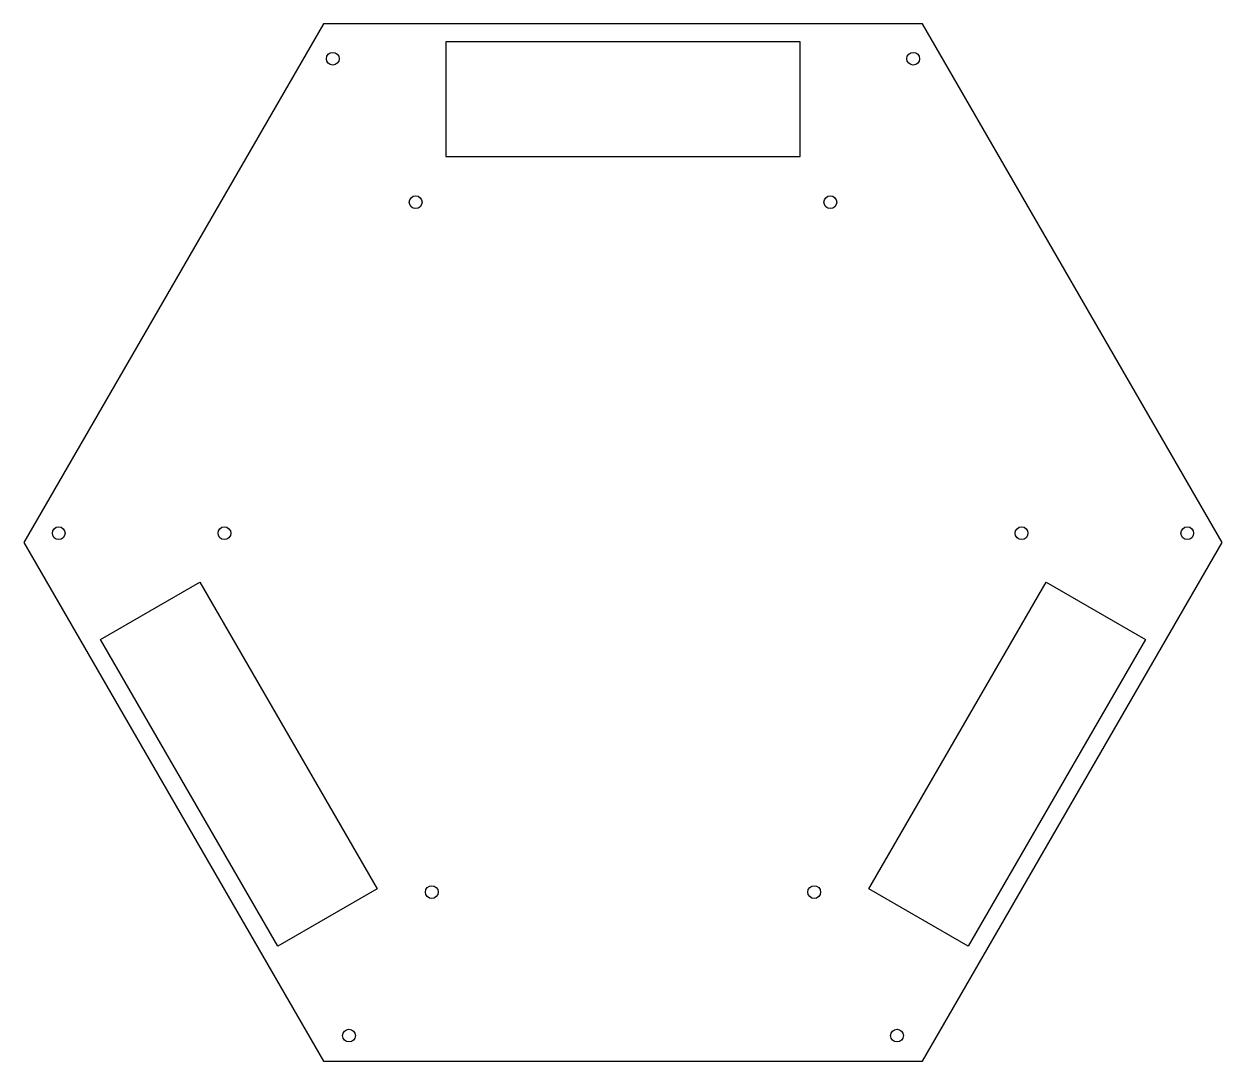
# Model space of a CAD drawing. Extents: x -235 to 235, y -204 to 204.
import ezdxf

# ---------------------------------------------------------------- set-up
doc = ezdxf.new("R2010")
doc.units = 0
doc.layers.add('Sketch009', color=7, linetype='CONTINUOUS')

msp = doc.modelspace()

# ---------------------------------------------------------------- linework, layer by layer
at = {"layer": 'Sketch009'}
for p, q in [((-117.5, 203.516), (-235, 0)), ((117.5, 203.516), (-117.5, 203.516)), ((235, 0), (117.5, 203.516)), ((69.5, 196.516), (-69.5, 196.516)), ((-69.5, 196.516), (-69.5, 151.516)), ((69.5, 151.516), (69.5, 196.516)), ((-69.5, 151.516), (69.5, 151.516)), ((117.5, -203.516), (235, 0)), ((-235, 0), (-117.5, -203.516)), ((-204.938, -38.0692), (-165.967, -15.5692)), ((-165.967, -15.5692), (-96.4667, -135.947)), ((96.4667, -135.947), (165.967, -15.5692)), ((165.967, -15.5692), (204.938, -38.0692)), ((-135.438, -158.447), (-204.938, -38.0692)), ((204.938, -38.0692), (135.438, -158.447)), ((-96.4667, -135.947), (-135.438, -158.447)), ((135.438, -158.447), (96.4667, -135.947)), ((-117.5, -203.516), (117.5, -203.516))]:
    msp.add_line(p, q, dxfattribs=at)
for centre in [(-113.84, 189.856), (113.84, 189.856), (-81.3397, 133.564), (81.3397, 133.564), (-221.34, 3.66025), (-156.34, 3.66025), (156.34, 3.66025), (221.34, 3.66025), (-75, -137.224), (75, -137.224), (-107.5, -193.516), (107.5, -193.516)]:
    msp.add_circle(centre, 2.5, dxfattribs=at)

doc.saveas('drawing.dxf')
